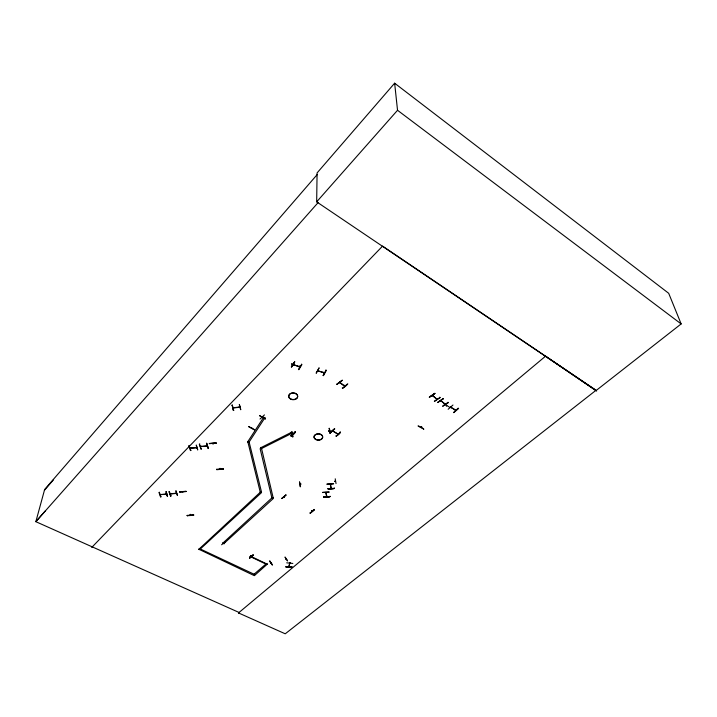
<?xml version="1.0" encoding="UTF-8"?>
<svg xmlns="http://www.w3.org/2000/svg" width="717" height="717" viewBox="0 0 717 717"><rect width="100%" height="100%" fill="white"/><g stroke="black" fill="none" stroke-linecap="round" stroke-linejoin="round"><path stroke-width="1.08" d="M326.8 495.949L326.889 496.782L325.93 492.498M326.988 484.065L333.638 483.769L326.988 484.244M325.939 370.089L326.316 370.483L323.457 375.663L323.08 375.269M325.984 370.124L323.17 375.538M322.659 492.328L329.246 492.05L322.65 492.516M323.699 372.804L323.797 372.284M323.501 496.8C323.089 497.302 330.725 498.19 330.053 496.245M318.205 371.11L318.482 370.581M319.074 367.884L316.251 373.091M193.635 514.761L193.68 515.263L187.298 515.72M318.375 371.101L318.223 370.608M314.1 509.42L310.192 513.112M316.206 373.1L318.993 368.09M312.119 510.782L312.003 511.472L311.922 510.952M312.182 510.871L312.182 511.346L311.608 511.042M316.672 201.853L317.084 172.922L394.637 83.199L668.692 293.298L681.15 323.932L596.132 390.523L316.672 201.853L397.532 110.275L394.637 83.199M314.36 509.796L310.389 513.211L310.129 512.843M311.536 511.257L311.528 510.719M311.662 510.603L311.913 511.427M212.662 443.554L213.101 443.904M330.573 484.45L330.429 483.572M330.869 488.196L331.272 488.564L331.2 487.694M219.769 468.766L220.101 468.739M220.191 469.133L220.209 468.595M300.199 483.814L300.073 484.325M299.581 481.905L300.163 486.735L300.531 486.431M300.136 483.867L300.764 484.495L300.656 483.778M300.235 484.549L300.808 483.814M301.534 364.155L301.902 364.559L298.855 369.694L298.478 369.291M292.832 563.445L286.701 562.818M299.204 366.477L299.948 367.086M299.84 367.068L299.186 366.817L299.383 366.19M299.482 366.163L299.401 366.647M299.957 366.333C301.758 368 279.899 359.567 299.876 367.059M295.126 431.777C296.049 432.405 291.093 437.056 290.914 435.739M295.162 432.001L290.905 436.008L295.171 431.822M292.133 567.084C281.458 565.659 286.585 568.33 292.133 567.039M289.05 566.179L288.969 567.039L289.578 563.248M289.543 563.042L289.856 563.589L289.937 562.8M289.578 563.607L289.668 562.702M289.883 562.72L289.838 563.544M291.927 431.598L292.518 436.904L292.912 436.599M287.499 560.918L284.999 557.037L287.481 560.694M294.714 361.977L291.308 367.005L294.678 361.718M292.473 433.283L292.939 434.108M292.428 434.466L293.181 433.884M222.817 542.769L223.803 543.656L273.016 498.772L271.967 498.234L260.128 448.699L261.454 448.582L291.38 433.57L290.6 432.36M286.271 559.197L285.922 558.633M286.119 558.579L286.191 559.072M286.289 558.731L285.958 559.278M294.015 364.415L293.8 364.908M284.04 496.845L284.506 496.935M285.94 495.151L281.709 498.512L285.913 494.882M269.834 561.017L272.335 564.924L269.807 561.044M271.286 562.469L271.205 563.195L271.089 562.522M271.429 562.63L271.035 563.042M222.781 543.172L271.994 497.831M271.967 498.234L273.258 497.723M266.876 564.512L250 556.464M198.618 549.141L254.329 575.661L267.575 563.912M265.899 564.046L254.06 574.218M450.5 407.265L455.967 410.33M450.554 407.319L451.092 407.623L451.181 406.933M198.573 549.545L260.271 492.247L261.544 492.14L249.113 442.004L265.021 417.608M255.037 574.676L200.312 548.998M199.64 549.616L261.32 492.794L260.298 491.844M451.199 407.444L450.661 406.682M273.24 498.127L261.481 448.179M249.149 441.591L247.885 441.555L263.766 417.133M264.448 414.892L260.02 419.051M262.44 417.419L263.103 417.5L262.494 417.124M262.368 417.446L262.637 417.563M261.454 448.582L260.665 447.39M455.904 410.294L450.832 407.139M250.699 555.854L250.771 556.419L251.371 556.007M251.183 556.589L251.004 555.774L250.717 556.392L251.264 556.616L251.353 555.944M292.088 567.514L285.975 566.941M249.812 558.238L253.182 554.761L249.543 557.844M259.662 415.806L265.469 419.006L259.662 415.6M286.011 566.771L292.133 567.308M248.736 426.507L254.499 429.644M251.801 428.39L251.757 427.735M260.271 492.247L247.813 441.717M240.706 409.739L239.335 404.424L240.733 409.47M239.218 406.781L239.236 407.301L239.971 407.032M223.767 543.307L224.143 543.674L224.062 543.163M224.143 543.674L224.242 543.002M225.38 541.649L221.589 544.777M223.605 542.921L223.65 543.459L223.731 542.805M223.803 543.656L223.874 542.832M239.881 407.256L233.025 407.991L233.733 407.355M232.2 404.988L233.285 410.518L233.697 410.214M223.399 468.622L223.444 469.16M219.868 468.622L219.877 469.178M220.047 468.309L220.074 468.739M216.722 469.187L216.767 469.716L223.444 469.106M216.211 443.187L209.292 443.5L216.229 442.9M206.63 443.267L208.109 448.125M206.577 445.615L207.338 446.046M208.073 448.403L206.586 443.249M330.931 488.143C330.779 487.901 329.56 478.508 331.263 488.483M201.298 446.153L200.554 446.745M199.792 443.94L199.389 444.226L200.93 449.129L201.334 448.824M197.65 449.693L196.261 445.033L197.713 449.918M190.229 514.385L190.301 515.29L190.453 514.367M190.435 514.887L190.597 514.707M187.262 515.263L187.307 515.774M196.18 447.677L196.171 447.166M339.804 382.34L344.949 386.23M189.413 445.4L189.019 445.678L190.453 450.581L190.874 450.276M186.061 491.548L179.465 491.826L186.088 491.262M190.83 448.188L190.883 447.623M175.943 490.778L177.422 495.25M175.943 492.938L176.015 493.215M170.834 493.87L170.897 493.368M170.87 496.012L169.051 491.611L170.538 496.11L170.942 495.806M166.227 491.862L167.437 496.11M165.95 491.647L167.393 496.379M166.093 494.327L165.941 493.798M160.904 494.237L160.958 494.389M159.416 492.203L159.013 492.507L160.563 496.971L160.966 496.666M289.856 563.23L288.96 566.681M293.083 433.964L292.617 433.642M432.145 395.623L432.647 395.659M436.922 399.369L436.357 398.607M432.387 395.425L437.065 399.199L436.393 398.948M248.7 426.749L254.481 429.913M441.206 400.955L441.161 400.4M445.472 404.307L440.776 400.561L441.278 400.964M423.577 429.331C424.07 427.879 410.635 422.465 423.837 429.116M332.876 431.446L333.19 430.989M338.092 434.09L332.634 431.016L332.733 430.532M421.112 427.493L421.784 426.812M182.656 491.925L183.014 491.889M340.037 382.869L339.894 382.376M160.124 494.631L166.586 494.058M166.649 494.255L160.25 494.605M232.917 407.776L239.872 407.023M170.126 493.771L176.615 493.215M176.66 493.395L170.225 493.959M196.933 447.614L190.292 448.242M452.965 405.024L448.152 409.273M292.393 434.296L293.199 434.403M318.223 371.083L317.712 370.671M328.861 430.998C330.537 430.424 328.368 431.858 328.861 430.657M299.563 482.111L300.531 486.7M294.651 361.915L291.64 367.059M298.478 369.56L301.579 364.37M291.855 431.831L292.903 436.877M334.624 428.981L330.053 432.862L334.651 428.775M285.895 495.08L281.969 498.575M337.062 384.285L342.296 380.171M232.156 405.213L233.581 410.456M199.38 444.244L201.307 449.093M159.326 492.436L160.922 496.935M189.001 445.696L190.83 450.545M207.258 446.073L200.518 446.548L207.258 445.857M421.488 427.09L421.184 427.386M446.745 405.714L446.234 405.732M44.4 490.347L53.605 479.664M317.129 174.643L44.651 489.46L35.85 521.68L239.084 612.479L238.528 612.945L285.232 633.801L596.051 390.254L382.573 246.11L91.749 547.429M45.243 510.997L35.85 521.68L318.258 202.427M335.036 481.546L335.556 481.457M292.312 433.758L292.984 433.884M291.21 436.151L295.431 432.217M334.391 428.856L330.026 432.871L334.669 429.053M333.136 431.293L332.419 430.648M337.94 434.224L337.393 433.937M335.852 435.873C335.798 436.958 341.65 432.88 340.19 431.894M249.973 556.867L250.672 556.258L267.549 564.315M249.525 558.113L253.397 555.083M310.12 513.112L314.387 509.832M444.074 403.904L449.407 407.113M455.474 409.55L455.259 410.178L455.196 409.703M446.628 405.49L446.324 406.028M453.511 412.517L458.28 408.081M453.736 412.669L458.611 408.529M239.057 612.461L238.492 612.936L545.574 356.17L596.589 391.097M336.82 384.151L342.296 380.351L337.035 384.276M344.536 385.37L344.25 385.97L344.241 385.504M342.529 388.426C353.633 377.823 343.999 389.044 342.251 387.969M434.744 393.355L429.25 397.2L434.923 393.31M429.465 397.335L434.941 393.508M432.494 395.479L436.841 399.333M434.538 401.377L440.014 397.577L434.35 401.224M443.33 398.661L437.836 402.443L443.321 398.464M441.215 400.66L441.072 401.126M444.89 403.581L444.782 404.173M445.024 403.492L445.06 403.976L444.728 403.617M448.071 402.246L442.622 406.288L448.349 402.694M324.425 373.064L323.806 372.903M260.638 447.793L290.582 432.763M317.783 370.698L324.487 372.84L317.685 370.877M169.311 491.584L170.816 496.056M269.655 561.33L272.335 564.924M329.524 431.141L328.96 431.168M344.384 385.8L344.375 385.325M445.176 404.433L440.856 400.633M337.85 434.197L332.482 430.684M311.698 511.042L312.119 511.293M250.95 556.267L251.389 556.5M247.777 442.12L249.113 442.004M196.861 447.614L190.13 448.197M166.236 491.88L167.455 496.334M329.237 428.497L330.447 433.498L329.237 428.219M209.355 443.671L216.211 443.088M334.436 488.035C335.027 489.155 327.463 490.267 327.821 488.6M179.528 491.987L186.061 491.45M334.929 481.34L335.529 481.295M336.031 483.581L335.233 478.804M329.336 428.452L330.125 433.48M208.441 448.331L206.621 443.464M175.97 491.002L177.386 495.519M326.629 496.747L325.841 492.382M330.429 484.047L330.537 484.486L330.483 483.661M212.913 443.464L213.048 443.966M332.715 431.025L332.571 430.514M263.739 417.545L264.994 418.011M331.003 488.555L330.869 487.721M330.25 484.513L330.196 483.59M432.423 395.47L432.889 395.829M283.959 496.998L284.434 497.248M262.521 417.177L263.04 417.437M336.156 436.312L340.243 432.145M397.532 110.275L681.15 323.932M344.716 386.32L339.616 382.528L340.199 382.573M443.384 398.742L437.845 402.264M440.023 397.594L439.763 397.173M232.218 405.248L233.67 410.483M455.367 409.559L455.429 410.034M450.975 407.122L451.092 407.623L450.769 406.673M444.872 403.447L444.979 403.958M334.436 488.268L327.83 488.833M334.857 481.008L334.884 481.51M193.617 514.994L187.227 515.541L193.617 514.994M289.265 566.197L289.175 567.057L289.292 566.233M330.062 496.478L323.51 497.06L330.062 496.505M223.39 468.864L216.695 469.456L223.39 468.891M315.704 439.53A4.338 3.11 0.5 0 0 322.659 437.513A4.338 3.11 0.5 0 0 316.708 434.188A4.338 3.11 0.5 0 0 315.704 439.53M315.713 439.315A4.329 3.11 0.5 0 0 322.65 437.307A4.329 3.11 0.5 0 0 316.717 433.991A4.329 3.11 0.5 0 0 315.713 439.315M290.493 399.037A4.508 3.352 2.2 0 0 297.663 396.868A4.508 3.352 2.2 0 0 291.407 393.292A4.508 3.352 2.2 0 0 290.493 399.037M290.51 398.831A4.499 3.343 2.2 0 0 297.663 396.662A4.499 3.343 2.2 0 0 291.425 393.095A4.499 3.343 2.2 0 0 290.51 398.831"/></g></svg>
